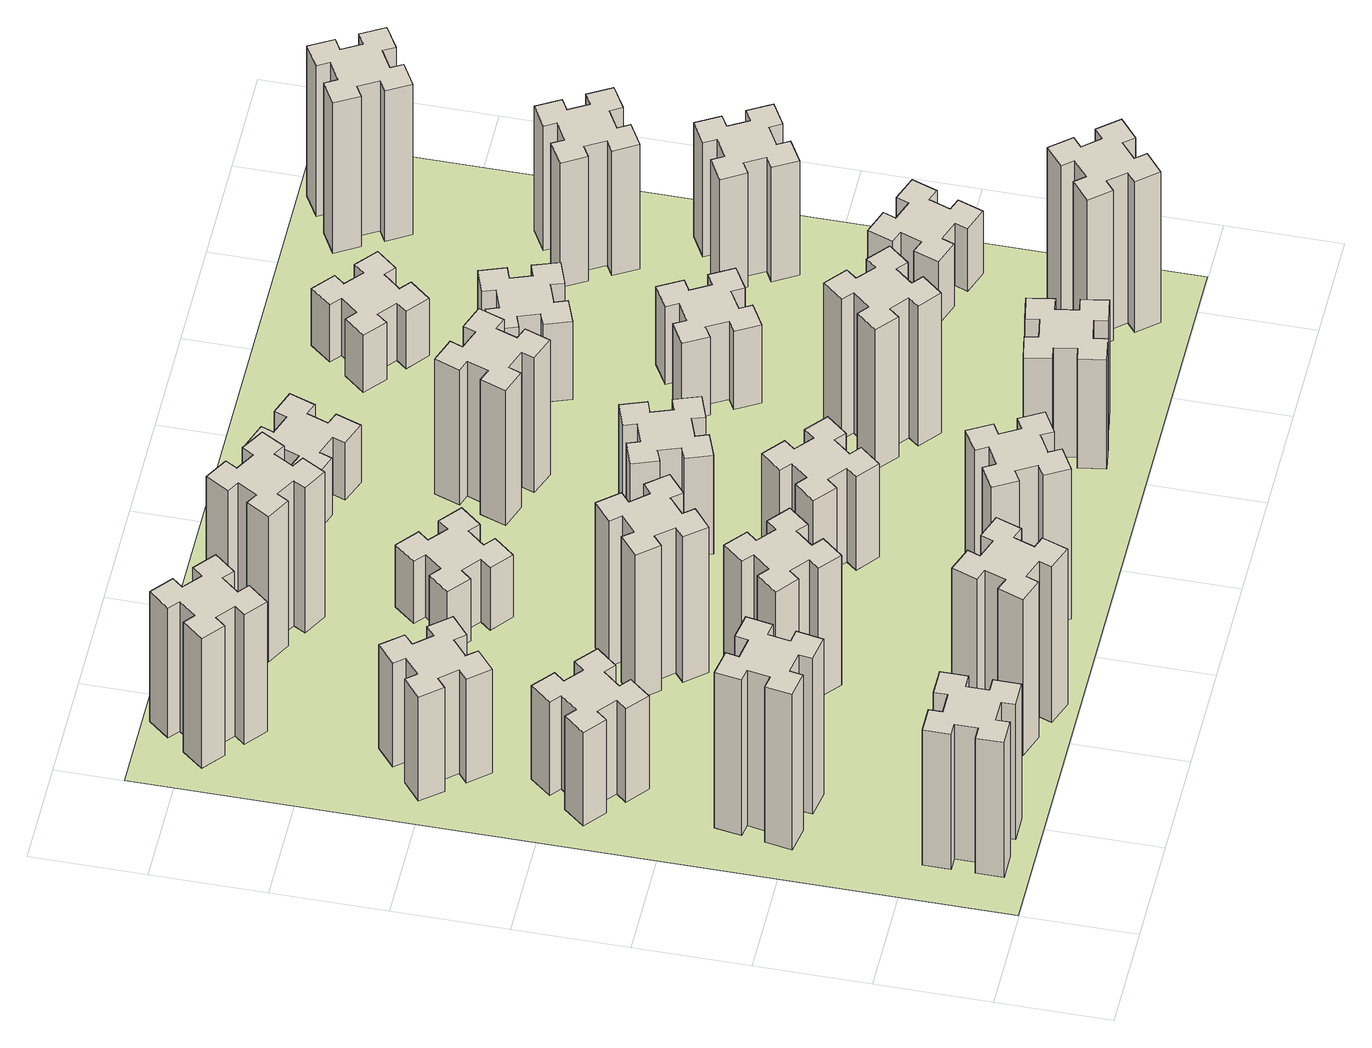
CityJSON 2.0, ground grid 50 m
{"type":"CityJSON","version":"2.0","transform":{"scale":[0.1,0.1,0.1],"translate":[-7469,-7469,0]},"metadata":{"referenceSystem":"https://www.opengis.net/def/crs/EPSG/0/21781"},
"CityObjects":{
"building1":{"type":"Building","attributes":{"class":"1000","function":"1000","usage":"1000","yearOfConstruction":2016,"roofType":"1000","measuredHeight":78,"storeysAboveGround":30,"storeysBelowGround":0},"geometry":[{"type":"Solid","lod":"1","boundaries":[[[[0,1,2,3,4,5,6,7,8,9,10,11,12,13,14,15,16,17,18,19]],[[17,16,20,21]],[[16,15,22,20]],[[15,14,23,22]],[[14,13,24,23]],[[13,12,25,24]],[[12,11,26,25]],[[11,10,27,26]],[[10,9,28,27]],[[9,8,29,28]],[[8,7,30,29]],[[7,6,31,30]],[[6,5,32,31]],[[5,4,33,32]],[[4,3,34,33]],[[3,2,35,34]],[[2,1,36,35]],[[1,0,37,36]],[[0,19,38,37]],[[19,18,39,38]],[[18,17,21,39]],[[24,25,26,27,28,29,30,31,32,33,34,35,36,37,38,39,21,20,22,23]]]]}]},
"building2":{"type":"Building","attributes":{"class":"1000","function":"1000","usage":"1000","yearOfConstruction":2016,"roofType":"1000","measuredHeight":90,"storeysAboveGround":30,"storeysBelowGround":0},"geometry":[{"type":"Solid","lod":"1","boundaries":[[[[40,41,42,43,44,45,46,47,48,49,50,51,52,53,54,55,56,57,58,59]],[[57,56,60,61]],[[56,55,62,60]],[[55,54,63,62]],[[54,53,64,63]],[[53,52,65,64]],[[52,51,66,65]],[[51,50,67,66]],[[50,49,68,67]],[[49,48,69,68]],[[48,47,70,69]],[[47,46,71,70]],[[46,45,72,71]],[[45,44,73,72]],[[44,43,74,73]],[[43,42,75,74]],[[42,41,76,75]],[[41,40,77,76]],[[40,59,78,77]],[[59,58,79,78]],[[58,57,61,79]],[[64,65,66,67,68,69,70,71,72,73,74,75,76,77,78,79,61,60,62,63]]]]}]},
"building3":{"type":"Building","attributes":{"class":"1000","function":"1000","usage":"1000","yearOfConstruction":2016,"roofType":"1000","measuredHeight":54,"storeysAboveGround":30,"storeysBelowGround":0},"geometry":[{"type":"Solid","lod":"1","boundaries":[[[[80,81,82,83,84,85,86,87,88,89,90,91,92,93,94,95,96,97,98,99]],[[97,96,100,101]],[[96,95,102,100]],[[95,94,103,102]],[[94,93,104,103]],[[93,92,105,104]],[[92,91,106,105]],[[91,90,107,106]],[[90,89,108,107]],[[89,88,109,108]],[[88,87,110,109]],[[87,86,111,110]],[[86,85,112,111]],[[85,84,113,112]],[[84,83,114,113]],[[83,82,115,114]],[[82,81,116,115]],[[81,80,117,116]],[[80,99,118,117]],[[99,98,119,118]],[[98,97,101,119]],[[104,105,106,107,108,109,110,111,112,113,114,115,116,117,118,119,101,100,102,103]]]]}]},
"building4":{"type":"Building","attributes":{"class":"1000","function":"1000","usage":"1000","yearOfConstruction":2016,"roofType":"1000","measuredHeight":60,"storeysAboveGround":30,"storeysBelowGround":0},"geometry":[{"type":"Solid","lod":"1","boundaries":[[[[120,121,122,123,124,125,126,127,128,129,130,131,132,133,134,135,136,137,138,139]],[[137,136,140,141]],[[136,135,142,140]],[[135,134,143,142]],[[134,133,144,143]],[[133,132,145,144]],[[132,131,146,145]],[[131,130,147,146]],[[130,129,148,147]],[[129,128,149,148]],[[128,127,150,149]],[[127,126,151,150]],[[126,125,152,151]],[[125,124,153,152]],[[124,123,154,153]],[[123,122,155,154]],[[122,121,156,155]],[[121,120,157,156]],[[120,139,158,157]],[[139,138,159,158]],[[138,137,141,159]],[[144,145,146,147,148,149,150,151,152,153,154,155,156,157,158,159,141,140,142,143]]]]}]},
"building5":{"type":"Building","attributes":{"class":"1000","function":"1000","usage":"1000","yearOfConstruction":2016,"roofType":"1000","measuredHeight":90,"storeysAboveGround":30,"storeysBelowGround":0},"geometry":[{"type":"Solid","lod":"1","boundaries":[[[[160,161,162,163,164,165,166,167,168,169,170,171,172,173,174,175,176,177,178,179]],[[177,176,180,181]],[[176,175,182,180]],[[175,174,183,182]],[[174,173,184,183]],[[173,172,185,184]],[[172,171,186,185]],[[171,170,187,186]],[[170,169,188,187]],[[169,168,189,188]],[[168,167,190,189]],[[167,166,191,190]],[[166,165,192,191]],[[165,164,193,192]],[[164,163,194,193]],[[163,162,195,194]],[[162,161,196,195]],[[161,160,197,196]],[[160,179,198,197]],[[179,178,199,198]],[[178,177,181,199]],[[184,185,186,187,188,189,190,191,192,193,194,195,196,197,198,199,181,180,182,183]]]]}]},
"building6":{"type":"Building","attributes":{"class":"1000","function":"1000","usage":"1000","yearOfConstruction":2016,"roofType":"1000","measuredHeight":75,"storeysAboveGround":30,"storeysBelowGround":0},"geometry":[{"type":"Solid","lod":"1","boundaries":[[[[200,201,202,203,204,205,206,207,208,209,210,211,212,213,214,215,216,217,218,219]],[[217,216,220,221]],[[216,215,222,220]],[[215,214,223,222]],[[214,213,224,223]],[[213,212,225,224]],[[212,211,226,225]],[[211,210,227,226]],[[210,209,228,227]],[[209,208,229,228]],[[208,207,230,229]],[[207,206,231,230]],[[206,205,232,231]],[[205,204,233,232]],[[204,203,234,233]],[[203,202,235,234]],[[202,201,236,235]],[[201,200,237,236]],[[200,219,238,237]],[[219,218,239,238]],[[218,217,221,239]],[[224,225,226,227,228,229,230,231,232,233,234,235,236,237,238,239,221,220,222,223]]]]}]},
"building7":{"type":"Building","attributes":{"class":"1000","function":"1000","usage":"1000","yearOfConstruction":2016,"roofType":"1000","measuredHeight":75,"storeysAboveGround":30,"storeysBelowGround":0},"geometry":[{"type":"Solid","lod":"1","boundaries":[[[[240,241,242,243,244,245,246,247,248,249,250,251,252,253,254,255,256,257,258,259]],[[257,256,260,261]],[[256,255,262,260]],[[255,254,263,262]],[[254,253,264,263]],[[253,252,265,264]],[[252,251,266,265]],[[251,250,267,266]],[[250,249,268,267]],[[249,248,269,268]],[[248,247,270,269]],[[247,246,271,270]],[[246,245,272,271]],[[245,244,273,272]],[[244,243,274,273]],[[243,242,275,274]],[[242,241,276,275]],[[241,240,277,276]],[[240,259,278,277]],[[259,258,279,278]],[[258,257,261,279]],[[264,265,266,267,268,269,270,271,272,273,274,275,276,277,278,279,261,260,262,263]]]]}]},
"building8":{"type":"Building","attributes":{"class":"1000","function":"1000","usage":"1000","yearOfConstruction":2016,"roofType":"1000","measuredHeight":84,"storeysAboveGround":30,"storeysBelowGround":0},"geometry":[{"type":"Solid","lod":"1","boundaries":[[[[280,281,282,283,284,285,286,287,288,289,290,291,292,293,294,295,296,297,298,299]],[[297,296,300,301]],[[296,295,302,300]],[[295,294,303,302]],[[294,293,304,303]],[[293,292,305,304]],[[292,291,306,305]],[[291,290,307,306]],[[290,289,308,307]],[[289,288,309,308]],[[288,287,310,309]],[[287,286,311,310]],[[286,285,312,311]],[[285,284,313,312]],[[284,283,314,313]],[[283,282,315,314]],[[282,281,316,315]],[[281,280,317,316]],[[280,299,318,317]],[[299,298,319,318]],[[298,297,301,319]],[[304,305,306,307,308,309,310,311,312,313,314,315,316,317,318,319,301,300,302,303]]]]}]},
"building9":{"type":"Building","attributes":{"class":"1000","function":"1000","usage":"1000","yearOfConstruction":2016,"roofType":"1000","measuredHeight":87,"storeysAboveGround":30,"storeysBelowGround":0},"geometry":[{"type":"Solid","lod":"1","boundaries":[[[[320,321,322,323,324,325,326,327,328,329,330,331,332,333,334,335,336,337,338,339]],[[337,336,340,341]],[[336,335,342,340]],[[335,334,343,342]],[[334,333,344,343]],[[333,332,345,344]],[[332,331,346,345]],[[331,330,347,346]],[[330,329,348,347]],[[329,328,349,348]],[[328,327,350,349]],[[327,326,351,350]],[[326,325,352,351]],[[325,324,353,352]],[[324,323,354,353]],[[323,322,355,354]],[[322,321,356,355]],[[321,320,357,356]],[[320,339,358,357]],[[339,338,359,358]],[[338,337,341,359]],[[344,345,346,347,348,349,350,351,352,353,354,355,356,357,358,359,341,340,342,343]]]]}]},
"building10":{"type":"Building","attributes":{"class":"1000","function":"1000","usage":"1000","yearOfConstruction":2016,"roofType":"1000","measuredHeight":36,"storeysAboveGround":30,"storeysBelowGround":0},"geometry":[{"type":"Solid","lod":"1","boundaries":[[[[360,361,362,363,364,365,366,367,368,369,370,371,372,373,374,375,376,377,378,379]],[[377,376,380,381]],[[376,375,382,380]],[[375,374,383,382]],[[374,373,384,383]],[[373,372,385,384]],[[372,371,386,385]],[[371,370,387,386]],[[370,369,388,387]],[[369,368,389,388]],[[368,367,390,389]],[[367,366,391,390]],[[366,365,392,391]],[[365,364,393,392]],[[364,363,394,393]],[[363,362,395,394]],[[362,361,396,395]],[[361,360,397,396]],[[360,379,398,397]],[[379,378,399,398]],[[378,377,381,399]],[[384,385,386,387,388,389,390,391,392,393,394,395,396,397,398,399,381,380,382,383]]]]}]},
"building11":{"type":"Building","attributes":{"class":"1000","function":"1000","usage":"1000","yearOfConstruction":2016,"roofType":"1000","measuredHeight":84,"storeysAboveGround":30,"storeysBelowGround":0},"geometry":[{"type":"Solid","lod":"1","boundaries":[[[[400,401,402,403,404,405,406,407,408,409,410,411,412,413,414,415,416,417,418,419]],[[417,416,420,421]],[[416,415,422,420]],[[415,414,423,422]],[[414,413,424,423]],[[413,412,425,424]],[[412,411,426,425]],[[411,410,427,426]],[[410,409,428,427]],[[409,408,429,428]],[[408,407,430,429]],[[407,406,431,430]],[[406,405,432,431]],[[405,404,433,432]],[[404,403,434,433]],[[403,402,435,434]],[[402,401,436,435]],[[401,400,437,436]],[[400,419,438,437]],[[419,418,439,438]],[[418,417,421,439]],[[424,425,426,427,428,429,430,431,432,433,434,435,436,437,438,439,421,420,422,423]]]]}]},
"building12":{"type":"Building","attributes":{"class":"1000","function":"1000","usage":"1000","yearOfConstruction":2016,"roofType":"1000","measuredHeight":54,"storeysAboveGround":30,"storeysBelowGround":0},"geometry":[{"type":"Solid","lod":"1","boundaries":[[[[440,441,442,443,444,445,446,447,448,449,450,451,452,453,454,455,456,457,458,459]],[[457,456,460,461]],[[456,455,462,460]],[[455,454,463,462]],[[454,453,464,463]],[[453,452,465,464]],[[452,451,466,465]],[[451,450,467,466]],[[450,449,468,467]],[[449,448,469,468]],[[448,447,470,469]],[[447,446,471,470]],[[446,445,472,471]],[[445,444,473,472]],[[444,443,474,473]],[[443,442,475,474]],[[442,441,476,475]],[[441,440,477,476]],[[440,459,478,477]],[[459,458,479,478]],[[458,457,461,479]],[[464,465,466,467,468,469,470,471,472,473,474,475,476,477,478,479,461,460,462,463]]]]}]},
"building13":{"type":"Building","attributes":{"class":"1000","function":"1000","usage":"1000","yearOfConstruction":2016,"roofType":"1000","measuredHeight":57,"storeysAboveGround":30,"storeysBelowGround":0},"geometry":[{"type":"Solid","lod":"1","boundaries":[[[[480,481,482,483,484,485,486,487,488,489,490,491,492,493,494,495,496,497,498,499]],[[497,496,500,501]],[[496,495,502,500]],[[495,494,503,502]],[[494,493,504,503]],[[493,492,505,504]],[[492,491,506,505]],[[491,490,507,506]],[[490,489,508,507]],[[489,488,509,508]],[[488,487,510,509]],[[487,486,511,510]],[[486,485,512,511]],[[485,484,513,512]],[[484,483,514,513]],[[483,482,515,514]],[[482,481,516,515]],[[481,480,517,516]],[[480,499,518,517]],[[499,498,519,518]],[[498,497,501,519]],[[504,505,506,507,508,509,510,511,512,513,514,515,516,517,518,519,501,500,502,503]]]]}]},
"building14":{"type":"Building","attributes":{"class":"1000","function":"1000","usage":"1000","yearOfConstruction":2016,"roofType":"1000","measuredHeight":78,"storeysAboveGround":30,"storeysBelowGround":0},"geometry":[{"type":"Solid","lod":"1","boundaries":[[[[520,521,522,523,524,525,526,527,528,529,530,531,532,533,534,535,536,537,538,539]],[[537,536,540,541]],[[536,535,542,540]],[[535,534,543,542]],[[534,533,544,543]],[[533,532,545,544]],[[532,531,546,545]],[[531,530,547,546]],[[530,529,548,547]],[[529,528,549,548]],[[528,527,550,549]],[[527,526,551,550]],[[526,525,552,551]],[[525,524,553,552]],[[524,523,554,553]],[[523,522,555,554]],[[522,521,556,555]],[[521,520,557,556]],[[520,539,558,557]],[[539,538,559,558]],[[538,537,541,559]],[[544,545,546,547,548,549,550,551,552,553,554,555,556,557,558,559,541,540,542,543]]]]}]},
"building15":{"type":"Building","attributes":{"class":"1000","function":"1000","usage":"1000","yearOfConstruction":2016,"roofType":"1000","measuredHeight":33,"storeysAboveGround":30,"storeysBelowGround":0},"geometry":[{"type":"Solid","lod":"1","boundaries":[[[[560,561,562,563,564,565,566,567,568,569,570,571,572,573,574,575,576,577,578,579]],[[577,576,580,581]],[[576,575,582,580]],[[575,574,583,582]],[[574,573,584,583]],[[573,572,585,584]],[[572,571,586,585]],[[571,570,587,586]],[[570,569,588,587]],[[569,568,589,588]],[[568,567,590,589]],[[567,566,591,590]],[[566,565,592,591]],[[565,564,593,592]],[[564,563,594,593]],[[563,562,595,594]],[[562,561,596,595]],[[561,560,597,596]],[[560,579,598,597]],[[579,578,599,598]],[[578,577,581,599]],[[584,585,586,587,588,589,590,591,592,593,594,595,596,597,598,599,581,580,582,583]]]]}]},
"building16":{"type":"Building","attributes":{"class":"1000","function":"1000","usage":"1000","yearOfConstruction":2016,"roofType":"1000","measuredHeight":63,"storeysAboveGround":30,"storeysBelowGround":0},"geometry":[{"type":"Solid","lod":"1","boundaries":[[[[600,601,602,603,604,605,606,607,608,609,610,611,612,613,614,615,616,617,618,619]],[[617,616,620,621]],[[616,615,622,620]],[[615,614,623,622]],[[614,613,624,623]],[[613,612,625,624]],[[612,611,626,625]],[[611,610,627,626]],[[610,609,628,627]],[[609,608,629,628]],[[608,607,630,629]],[[607,606,631,630]],[[606,605,632,631]],[[605,604,633,632]],[[604,603,634,633]],[[603,602,635,634]],[[602,601,636,635]],[[601,600,637,636]],[[600,619,638,637]],[[619,618,639,638]],[[618,617,621,639]],[[624,625,626,627,628,629,630,631,632,633,634,635,636,637,638,639,621,620,622,623]]]]}]},
"building17":{"type":"Building","attributes":{"class":"1000","function":"1000","usage":"1000","yearOfConstruction":2016,"roofType":"1000","measuredHeight":81,"storeysAboveGround":30,"storeysBelowGround":0},"geometry":[{"type":"Solid","lod":"1","boundaries":[[[[640,641,642,643,644,645,646,647,648,649,650,651,652,653,654,655,656,657,658,659]],[[657,656,660,661]],[[656,655,662,660]],[[655,654,663,662]],[[654,653,664,663]],[[653,652,665,664]],[[652,651,666,665]],[[651,650,667,666]],[[650,649,668,667]],[[649,648,669,668]],[[648,647,670,669]],[[647,646,671,670]],[[646,645,672,671]],[[645,644,673,672]],[[644,643,674,673]],[[643,642,675,674]],[[642,641,676,675]],[[641,640,677,676]],[[640,659,678,677]],[[659,658,679,678]],[[658,657,661,679]],[[664,665,666,667,668,669,670,671,672,673,674,675,676,677,678,679,661,660,662,663]]]]}]},
"building18":{"type":"Building","attributes":{"class":"1000","function":"1000","usage":"1000","yearOfConstruction":2016,"roofType":"1000","measuredHeight":45,"storeysAboveGround":30,"storeysBelowGround":0},"geometry":[{"type":"Solid","lod":"1","boundaries":[[[[680,681,682,683,684,685,686,687,688,689,690,691,692,693,694,695,696,697,698,699]],[[697,696,700,701]],[[696,695,702,700]],[[695,694,703,702]],[[694,693,704,703]],[[693,692,705,704]],[[692,691,706,705]],[[691,690,707,706]],[[690,689,708,707]],[[689,688,709,708]],[[688,687,710,709]],[[687,686,711,710]],[[686,685,712,711]],[[685,684,713,712]],[[684,683,714,713]],[[683,682,715,714]],[[682,681,716,715]],[[681,680,717,716]],[[680,699,718,717]],[[699,698,719,718]],[[698,697,701,719]],[[704,705,706,707,708,709,710,711,712,713,714,715,716,717,718,719,701,700,702,703]]]]}]},
"building19":{"type":"Building","attributes":{"class":"1000","function":"1000","usage":"1000","yearOfConstruction":2016,"roofType":"1000","measuredHeight":45,"storeysAboveGround":30,"storeysBelowGround":0},"geometry":[{"type":"Solid","lod":"1","boundaries":[[[[720,721,722,723,724,725,726,727,728,729,730,731,732,733,734,735,736,737,738,739]],[[737,736,740,741]],[[736,735,742,740]],[[735,734,743,742]],[[734,733,744,743]],[[733,732,745,744]],[[732,731,746,745]],[[731,730,747,746]],[[730,729,748,747]],[[729,728,749,748]],[[728,727,750,749]],[[727,726,751,750]],[[726,725,752,751]],[[725,724,753,752]],[[724,723,754,753]],[[723,722,755,754]],[[722,721,756,755]],[[721,720,757,756]],[[720,739,758,757]],[[739,738,759,758]],[[738,737,741,759]],[[744,745,746,747,748,749,750,751,752,753,754,755,756,757,758,759,741,740,742,743]]]]}]},
"building20":{"type":"Building","attributes":{"class":"1000","function":"1000","usage":"1000","yearOfConstruction":2016,"roofType":"1000","measuredHeight":87,"storeysAboveGround":30,"storeysBelowGround":0},"geometry":[{"type":"Solid","lod":"1","boundaries":[[[[760,761,762,763,764,765,766,767,768,769,770,771,772,773,774,775,776,777,778,779]],[[777,776,780,781]],[[776,775,782,780]],[[775,774,783,782]],[[774,773,784,783]],[[773,772,785,784]],[[772,771,786,785]],[[771,770,787,786]],[[770,769,788,787]],[[769,768,789,788]],[[768,767,790,789]],[[767,766,791,790]],[[766,765,792,791]],[[765,764,793,792]],[[764,763,794,793]],[[763,762,795,794]],[[762,761,796,795]],[[761,760,797,796]],[[760,779,798,797]],[[779,778,799,798]],[[778,777,781,799]],[[784,785,786,787,788,789,790,791,792,793,794,795,796,797,798,799,781,780,782,783]]]]}]},
"building21":{"type":"Building","attributes":{"class":"1000","function":"1000","usage":"1000","yearOfConstruction":2016,"roofType":"1000","measuredHeight":33,"storeysAboveGround":30,"storeysBelowGround":0},"geometry":[{"type":"Solid","lod":"1","boundaries":[[[[800,801,802,803,804,805,806,807,808,809,810,811,812,813,814,815,816,817,818,819]],[[817,816,820,821]],[[816,815,822,820]],[[815,814,823,822]],[[814,813,824,823]],[[813,812,825,824]],[[812,811,826,825]],[[811,810,827,826]],[[810,809,828,827]],[[809,808,829,828]],[[808,807,830,829]],[[807,806,831,830]],[[806,805,832,831]],[[805,804,833,832]],[[804,803,834,833]],[[803,802,835,834]],[[802,801,836,835]],[[801,800,837,836]],[[800,819,838,837]],[[819,818,839,838]],[[818,817,821,839]],[[824,825,826,827,828,829,830,831,832,833,834,835,836,837,838,839,821,820,822,823]]]]}]},
"building22":{"type":"Building","attributes":{"class":"1000","function":"1000","usage":"1000","yearOfConstruction":2016,"roofType":"1000","measuredHeight":36,"storeysAboveGround":30,"storeysBelowGround":0},"geometry":[{"type":"Solid","lod":"1","boundaries":[[[[840,841,842,843,844,845,846,847,848,849,850,851,852,853,854,855,856,857,858,859]],[[857,856,860,861]],[[856,855,862,860]],[[855,854,863,862]],[[854,853,864,863]],[[853,852,865,864]],[[852,851,866,865]],[[851,850,867,866]],[[850,849,868,867]],[[849,848,869,868]],[[848,847,870,869]],[[847,846,871,870]],[[846,845,872,871]],[[845,844,873,872]],[[844,843,874,873]],[[843,842,875,874]],[[842,841,876,875]],[[841,840,877,876]],[[840,859,878,877]],[[859,858,879,878]],[[858,857,861,879]],[[864,865,866,867,868,869,870,871,872,873,874,875,876,877,878,879,861,860,862,863]]]]}]},
"building23":{"type":"Building","attributes":{"class":"1000","function":"1000","usage":"1000","yearOfConstruction":2016,"roofType":"1000","measuredHeight":66,"storeysAboveGround":30,"storeysBelowGround":0},"geometry":[{"type":"Solid","lod":"1","boundaries":[[[[880,881,882,883,884,885,886,887,888,889,890,891,892,893,894,895,896,897,898,899]],[[897,896,900,901]],[[896,895,902,900]],[[895,894,903,902]],[[894,893,904,903]],[[893,892,905,904]],[[892,891,906,905]],[[891,890,907,906]],[[890,889,908,907]],[[889,888,909,908]],[[888,887,910,909]],[[887,886,911,910]],[[886,885,912,911]],[[885,884,913,912]],[[884,883,914,913]],[[883,882,915,914]],[[882,881,916,915]],[[881,880,917,916]],[[880,899,918,917]],[[899,898,919,918]],[[898,897,901,919]],[[904,905,906,907,908,909,910,911,912,913,914,915,916,917,918,919,901,900,902,903]]]]}]},
"building24":{"type":"Building","attributes":{"class":"1000","function":"1000","usage":"1000","yearOfConstruction":2016,"roofType":"1000","measuredHeight":72,"storeysAboveGround":30,"storeysBelowGround":0},"geometry":[{"type":"Solid","lod":"1","boundaries":[[[[920,921,922,923,924,925,926,927,928,929,930,931,932,933,934,935,936,937,938,939]],[[937,936,940,941]],[[936,935,942,940]],[[935,934,943,942]],[[934,933,944,943]],[[933,932,945,944]],[[932,931,946,945]],[[931,930,947,946]],[[930,929,948,947]],[[929,928,949,948]],[[928,927,950,949]],[[927,926,951,950]],[[926,925,952,951]],[[925,924,953,952]],[[924,923,954,953]],[[923,922,955,954]],[[922,921,956,955]],[[921,920,957,956]],[[920,939,958,957]],[[939,938,959,958]],[[938,937,941,959]],[[944,945,946,947,948,949,950,951,952,953,954,955,956,957,958,959,941,940,942,943]]]]}]},
"building25":{"type":"Building","attributes":{"class":"1000","function":"1000","usage":"1000","yearOfConstruction":2016,"roofType":"1000","measuredHeight":87,"storeysAboveGround":30,"storeysBelowGround":0},"geometry":[{"type":"Solid","lod":"1","boundaries":[[[[960,961,962,963,964,965,966,967,968,969,970,971,972,973,974,975,976,977,978,979]],[[977,976,980,981]],[[976,975,982,980]],[[975,974,983,982]],[[974,973,984,983]],[[973,972,985,984]],[[972,971,986,985]],[[971,970,987,986]],[[970,969,988,987]],[[969,968,989,988]],[[968,967,990,989]],[[967,966,991,990]],[[966,965,992,991]],[[965,964,993,992]],[[964,963,994,993]],[[963,962,995,994]],[[962,961,996,995]],[[961,960,997,996]],[[960,979,998,997]],[[979,978,999,998]],[[978,977,981,999]],[[984,985,986,987,988,989,990,991,992,993,994,995,996,997,998,999,981,980,982,983]]]]}]},
"landuse1":{"type":"LandUse","attributes":{"name":"plot1","function":"1010"},"geometry":[{"type":"MultiSurface","lod":"1","boundaries":[[[1000,1001,1002,1003]]]}]}
},
"vertices":[
[265,325,0],[265,225,0],[205,225,0],[205,105,0],[325,105,0],[325,165,0],[425,165,0],[425,105,0],[545,105,0],[545,225,0],[485,225,0],[485,325,0],[545,325,0],[545,445,0],[425,445,0],[425,385,0],[325,385,0],[325,445,0],[205,445,0],[205,325,0],[325,385,780],[325,445,780],[425,385,780],[425,445,780],[545,445,780],[545,325,780],[485,325,780],[485,225,780],[545,225,780],[545,105,780],[425,105,780],[425,165,780],[325,165,780],[325,105,780],[205,105,780],[205,225,780],[265,225,780],[265,325,780],[205,325,780],[205,445,780],
[307,1016,0],[405,998,0],[395,939,0],[513,918,0],[534,1037,0],[475,1047,0],[492,1145,0],[551,1135,0],[572,1253,0],[454,1274,0],[444,1215,0],[345,1232,0],[356,1291,0],[237,1312,0],[217,1194,0],[276,1184,0],[258,1085,0],[199,1096,0],[178,977,0],[297,957,0],[258,1085,900],[199,1096,900],[276,1184,900],[217,1194,900],[237,1312,900],[356,1291,900],[345,1232,900],[444,1215,900],[454,1274,900],[572,1253,900],[551,1135,900],[492,1145,900],[475,1047,900],[534,1037,900],[513,918,900],[395,939,900],[405,998,900],[307,1016,900],[297,957,900],[178,977,900],
[484,1907,0],[408,1972,0],[446,2018,0],[354,2095,0],[277,2003,0],[323,1964,0],[259,1888,0],[213,1926,0],[136,1834,0],[228,1757,0],[266,1803,0],[343,1739,0],[304,1693,0],[396,1616,0],[473,1708,0],[427,1746,0],[492,1823,0],[538,1784,0],[615,1876,0],[523,1953,0],[492,1823,540],[538,1784,540],[427,1746,540],[473,1708,540],[396,1616,540],[304,1693,540],[343,1739,540],[266,1803,540],[228,1757,540],[136,1834,540],[213,1926,540],[259,1888,540],[323,1964,540],[277,2003,540],[354,2095,540],[446,2018,540],[408,1972,540],[484,1907,540],[523,1953,540],[615,1876,540],
[492,2528,0],[427,2604,0],[473,2643,0],[396,2735,0],[304,2658,0],[343,2612,0],[266,2547,0],[228,2593,0],[136,2516,0],[213,2424,0],[259,2463,0],[323,2386,0],[277,2348,0],[354,2256,0],[446,2333,0],[408,2379,0],[484,2443,0],[523,2397,0],[615,2474,0],[538,2566,0],[484,2443,600],[523,2397,600],[408,2379,600],[446,2333,600],[354,2256,600],[277,2348,600],[323,2386,600],[259,2463,600],[213,2424,600],[136,2516,600],[228,2593,600],[266,2547,600],[343,2612,600],[304,2658,600],[396,2735,600],[473,2643,600],[427,2604,600],[492,2528,600],[538,2566,600],[615,2474,600],
[1029,360,0],[995,266,0],[939,287,0],[897,174,0],[1010,133,0],[1031,189,0],[1125,155,0],[1104,99,0],[1217,57,0],[1258,170,0],[1202,191,0],[1236,285,0],[1292,264,0],[1333,377,0],[1220,418,0],[1200,362,0],[1106,396,0],[1127,452,0],[1014,493,0],[973,380,0],[1106,396,900],[1127,452,900],[1200,362,900],[1220,418,900],[1333,377,900],[1292,264,900],[1236,285,900],[1202,191,900],[1258,170,900],[1217,57,900],[1104,99,900],[1125,155,900],[1031,189,900],[1010,133,900],[897,174,900],[939,287,900],[995,266,900],[1029,360,900],[973,380,900],[1014,493,900],
[484,3487,0],[408,3552,0],[446,3598,0],[354,3675,0],[277,3583,0],[323,3544,0],[259,3468,0],[213,3506,0],[136,3414,0],[228,3337,0],[266,3383,0],[343,3319,0],[304,3273,0],[396,3196,0],[473,3288,0],[427,3326,0],[492,3403,0],[538,3364,0],[615,3456,0],[523,3533,0],[492,3403,750],[538,3364,750],[427,3326,750],[473,3288,750],[396,3196,750],[304,3273,750],[343,3319,750],[266,3383,750],[228,3337,750],[136,3414,750],[213,3506,750],[259,3468,750],[323,3544,750],[277,3583,750],[354,3675,750],[446,3598,750],[408,3552,750],[484,3487,750],[523,3533,750],[615,3456,750],
[1224,1267,0],[1148,1332,0],[1186,1378,0],[1094,1455,0],[1017,1363,0],[1063,1324,0],[999,1248,0],[953,1286,0],[876,1194,0],[968,1117,0],[1006,1163,0],[1083,1099,0],[1044,1053,0],[1136,976,0],[1213,1068,0],[1167,1106,0],[1232,1183,0],[1278,1144,0],[1355,1236,0],[1263,1313,0],[1232,1183,750],[1278,1144,750],[1167,1106,750],[1213,1068,750],[1136,976,750],[1044,1053,750],[1083,1099,750],[1006,1163,750],[968,1117,750],[876,1194,750],[953,1286,750],[999,1248,750],[1063,1324,750],[1017,1363,750],[1094,1455,750],[1186,1378,750],[1148,1332,750],[1224,1267,750],[1263,1313,750],[1355,1236,750],
[1148,1639,0],[1224,1703,0],[1263,1657,0],[1355,1734,0],[1278,1826,0],[1232,1788,0],[1167,1864,0],[1213,1903,0],[1136,1995,0],[1044,1918,0],[1083,1872,0],[1006,1807,0],[968,1853,0],[876,1776,0],[953,1684,0],[999,1723,0],[1063,1646,0],[1017,1608,0],[1094,1516,0],[1186,1593,0],[1063,1646,840],[1017,1608,840],[999,1723,840],[953,1684,840],[876,1776,840],[968,1853,840],[1006,1807,840],[1083,1872,840],[1044,1918,840],[1136,1995,840],[1213,1903,840],[1167,1864,840],[1232,1788,840],[1278,1826,840],[1355,1734,840],[1263,1657,840],[1224,1703,840],[1148,1639,840],[1186,1593,840],[1094,1516,840],
[1744,496,0],[1657,446,0],[1627,498,0],[1523,438,0],[1583,334,0],[1635,364,0],[1685,277,0],[1633,247,0],[1693,143,0],[1797,203,0],[1767,255,0],[1854,305,0],[1884,253,0],[1988,313,0],[1928,417,0],[1876,387,0],[1826,474,0],[1878,504,0],[1818,608,0],[1714,548,0],[1826,474,870],[1878,504,870],[1876,387,870],[1928,417,870],[1988,313,870],[1884,253,870],[1854,305,870],[1767,255,870],[1797,203,870],[1693,143,870],[1633,247,870],[1685,277,870],[1635,364,870],[1583,334,870],[1523,438,870],[1627,498,870],[1657,446,870],[1744,496,870],[1714,548,870],[1818,608,870],
[1267,2486,0],[1332,2563,0],[1378,2524,0],[1455,2616,0],[1363,2693,0],[1324,2647,0],[1248,2712,0],[1286,2758,0],[1194,2835,0],[1117,2743,0],[1163,2704,0],[1099,2628,0],[1053,2666,0],[976,2574,0],[1068,2497,0],[1106,2543,0],[1183,2479,0],[1144,2433,0],[1236,2356,0],[1313,2448,0],[1183,2479,360],[1144,2433,360],[1106,2543,360],[1068,2497,360],[976,2574,360],[1053,2666,360],[1099,2628,360],[1163,2704,360],[1117,2743,360],[1194,2835,360],[1286,2758,360],[1248,2712,360],[1324,2647,360],[1363,2693,360],[1455,2616,360],[1378,2524,360],[1332,2563,360],[1267,2486,360],[1313,2448,360],[1236,2356,360],
[917,3265,0],[1004,3215,0],[974,3163,0],[1078,3103,0],[1138,3207,0],[1086,3237,0],[1136,3324,0],[1188,3294,0],[1248,3398,0],[1144,3458,0],[1114,3406,0],[1027,3456,0],[1057,3508,0],[953,3568,0],[893,3464,0],[945,3434,0],[895,3347,0],[843,3377,0],[783,3273,0],[887,3213,0],[895,3347,840],[843,3377,840],[945,3434,840],[893,3464,840],[953,3568,840],[1057,3508,840],[1027,3456,840],[1114,3406,840],[1144,3458,840],[1248,3398,840],[1188,3294,840],[1136,3324,840],[1086,3237,840],[1138,3207,840],[1078,3103,840],[974,3163,840],[1004,3215,840],[917,3265,840],[887,3213,840],[783,3273,840],
[1746,1163,0],[1823,1099,0],[1784,1053,0],[1876,976,0],[1953,1068,0],[1907,1106,0],[1972,1183,0],[2018,1144,0],[2095,1236,0],[2003,1313,0],[1964,1267,0],[1888,1332,0],[1926,1378,0],[1834,1455,0],[1757,1363,0],[1803,1324,0],[1739,1248,0],[1693,1286,0],[1616,1194,0],[1708,1117,0],[1739,1248,540],[1693,1286,540],[1803,1324,540],[1757,1363,540],[1834,1455,540],[1926,1378,540],[1888,1332,540],[1964,1267,540],[2003,1313,540],[2095,1236,540],[2018,1144,540],[1972,1183,540],[1907,1106,540],[1953,1068,540],[1876,976,540],[1784,1053,540],[1823,1099,540],[1746,1163,540],[1708,1117,540],[1616,1194,540],
[1846,1735,0],[1940,1769,0],[1960,1713,0],[2073,1754,0],[2032,1867,0],[1976,1846,0],[1942,1940,0],[1998,1960,0],[1957,2073,0],[1844,2032,0],[1865,1976,0],[1771,1942,0],[1750,1998,0],[1637,1957,0],[1679,1844,0],[1735,1865,0],[1769,1771,0],[1713,1750,0],[1754,1637,0],[1867,1679,0],[1769,1771,570],[1713,1750,570],[1735,1865,570],[1679,1844,570],[1637,1957,570],[1750,1998,570],[1771,1942,570],[1865,1976,570],[1844,2032,570],[1957,2073,570],[1998,1960,570],[1942,1940,570],[1976,1846,570],[2032,1867,570],[2073,1754,570],[1960,1713,570],[1940,1769,570],[1846,1735,570],[1867,1679,570],[1754,1637,570],
[2040,2682,0],[1946,2716,0],[1967,2772,0],[1854,2813,0],[1813,2700,0],[1869,2680,0],[1835,2586,0],[1779,2607,0],[1737,2494,0],[1850,2453,0],[1871,2509,0],[1965,2475,0],[1944,2419,0],[2057,2377,0],[2098,2490,0],[2042,2511,0],[2076,2605,0],[2132,2584,0],[2173,2697,0],[2060,2738,0],[2076,2605,780],[2132,2584,780],[2042,2511,780],[2098,2490,780],[2057,2377,780],[1944,2419,780],[1965,2475,780],[1871,2509,780],[1850,2453,780],[1737,2494,780],[1779,2607,780],[1835,2586,780],[1869,2680,780],[1813,2700,780],[1854,2813,780],[1967,2772,780],[1946,2716,780],[2040,2682,780],[2060,2738,780],[2173,2697,780],
[1671,3249,0],[1765,3215,0],[1744,3159,0],[1857,3117,0],[1898,3230,0],[1842,3251,0],[1876,3345,0],[1932,3324,0],[1973,3437,0],[1860,3478,0],[1840,3422,0],[1746,3456,0],[1767,3512,0],[1654,3553,0],[1613,3440,0],[1669,3420,0],[1635,3326,0],[1579,3347,0],[1537,3234,0],[1650,3193,0],[1635,3326,330],[1579,3347,330],[1669,3420,330],[1613,3440,330],[1654,3553,330],[1767,3512,330],[1746,3456,330],[1840,3422,330],[1860,3478,330],[1973,3437,330],[1932,3324,330],[1876,3345,330],[1842,3251,330],[1898,3230,330],[1857,3117,330],[1744,3159,330],[1765,3215,330],[1671,3249,330],[1650,3193,330],[1537,3234,330],
[2665,258,0],[2764,276,0],[2774,217,0],[2892,237,0],[2871,356,0],[2812,345,0],[2795,444,0],[2854,454,0],[2833,572,0],[2715,551,0],[2725,492,0],[2627,475,0],[2617,534,0],[2498,513,0],[2519,395,0],[2578,405,0],[2596,307,0],[2537,297,0],[2557,178,0],[2676,199,0],[2596,307,630],[2537,297,630],[2578,405,630],[2519,395,630],[2498,513,630],[2617,534,630],[2627,475,630],[2725,492,630],[2715,551,630],[2833,572,630],[2854,454,630],[2795,444,630],[2812,345,630],[2871,356,630],[2892,237,630],[2774,217,630],[2764,276,630],[2665,258,630],[2676,199,630],[2557,178,630],
[2647,1006,0],[2712,1083,0],[2758,1044,0],[2835,1136,0],[2743,1213,0],[2704,1167,0],[2628,1232,0],[2666,1278,0],[2574,1355,0],[2497,1263,0],[2543,1224,0],[2479,1148,0],[2433,1186,0],[2356,1094,0],[2448,1017,0],[2486,1063,0],[2563,999,0],[2524,953,0],[2616,876,0],[2693,968,0],[2563,999,810],[2524,953,810],[2486,1063,810],[2448,1017,810],[2356,1094,810],[2433,1186,810],[2479,1148,810],[2543,1224,810],[2497,1263,810],[2574,1355,810],[2666,1278,810],[2628,1232,810],[2704,1167,810],[2743,1213,810],[2835,1136,810],[2758,1044,810],[2712,1083,810],[2647,1006,810],[2693,968,810],[2616,876,810],
[2575,1844,0],[2625,1757,0],[2573,1727,0],[2633,1623,0],[2737,1683,0],[2707,1735,0],[2794,1785,0],[2824,1733,0],[2928,1793,0],[2868,1897,0],[2816,1867,0],[2766,1954,0],[2818,1984,0],[2758,2088,0],[2654,2028,0],[2684,1976,0],[2597,1926,0],[2567,1978,0],[2463,1918,0],[2523,1814,0],[2597,1926,450],[2567,1978,450],[2684,1976,450],[2654,2028,450],[2758,2088,450],[2818,1984,450],[2766,1954,450],[2816,1867,450],[2868,1897,450],[2928,1793,450],[2824,1733,450],[2794,1785,450],[2707,1735,450],[2737,1683,450],[2633,1623,450],[2573,1727,450],[2625,1757,450],[2575,1844,450],[2523,1814,450],[2463,1918,450],
[2586,2475,0],[2680,2509,0],[2700,2453,0],[2813,2494,0],[2772,2607,0],[2716,2586,0],[2682,2680,0],[2738,2700,0],[2697,2813,0],[2584,2772,0],[2605,2716,0],[2511,2682,0],[2490,2738,0],[2377,2697,0],[2419,2584,0],[2475,2605,0],[2509,2511,0],[2453,2490,0],[2494,2377,0],[2607,2419,0],[2509,2511,450],[2453,2490,450],[2475,2605,450],[2419,2584,450],[2377,2697,450],[2490,2738,450],[2511,2682,450],[2605,2716,450],[2584,2772,450],[2697,2813,450],[2738,2700,450],[2682,2680,450],[2716,2586,450],[2772,2607,450],[2813,2494,450],[2700,2453,450],[2680,2509,450],[2586,2475,450],[2607,2419,450],[2494,2377,450],
[3468,259,0],[3544,323,0],[3583,277,0],[3675,354,0],[3598,446,0],[3552,408,0],[3487,484,0],[3533,523,0],[3456,615,0],[3364,538,0],[3403,492,0],[3326,427,0],[3288,473,0],[3196,396,0],[3273,304,0],[3319,343,0],[3383,266,0],[3337,228,0],[3414,136,0],[3506,213,0],[3383,266,870],[3337,228,870],[3319,343,870],[3273,304,870],[3196,396,870],[3288,473,870],[3326,427,870],[3403,492,870],[3364,538,870],[3456,615,870],[3533,523,870],[3487,484,870],[3552,408,870],[3598,446,870],[3675,354,870],[3583,277,870],[3544,323,870],[3468,259,870],[3506,213,870],[3414,136,870],
[2543,3344,0],[2479,3268,0],[2433,3306,0],[2356,3214,0],[2448,3137,0],[2486,3183,0],[2563,3119,0],[2524,3073,0],[2616,2996,0],[2693,3088,0],[2647,3126,0],[2712,3203,0],[2758,3164,0],[2835,3256,0],[2743,3333,0],[2704,3287,0],[2628,3352,0],[2666,3398,0],[2574,3475,0],[2497,3383,0],[2628,3352,330],[2666,3398,330],[2704,3287,330],[2743,3333,330],[2835,3256,330],[2758,3164,330],[2712,3203,330],[2647,3126,330],[2693,3088,330],[2616,2996,330],[2524,3073,330],[2563,3119,330],[2486,3183,330],[2448,3137,330],[2356,3214,330],[2433,3306,330],[2479,3268,330],[2543,3344,330],[2497,3383,330],[2574,3475,330],
[3351,1029,0],[3445,995,0],[3424,939,0],[3537,897,0],[3578,1010,0],[3522,1031,0],[3556,1125,0],[3612,1104,0],[3653,1217,0],[3540,1258,0],[3520,1202,0],[3426,1236,0],[3447,1292,0],[3334,1333,0],[3293,1220,0],[3349,1200,0],[3315,1106,0],[3259,1127,0],[3217,1014,0],[3330,973,0],[3315,1106,360],[3259,1127,360],[3349,1200,360],[3293,1220,360],[3334,1333,360],[3447,1292,360],[3426,1236,360],[3520,1202,360],[3540,1258,360],[3653,1217,360],[3612,1104,360],[3556,1125,360],[3522,1031,360],[3578,1010,360],[3537,897,360],[3424,939,360],[3445,995,360],[3351,1029,360],[3330,973,360],[3217,1014,360],
[3556,1867,0],[3506,1954,0],[3558,1984,0],[3498,2088,0],[3394,2028,0],[3424,1976,0],[3337,1926,0],[3307,1978,0],[3203,1918,0],[3263,1814,0],[3315,1844,0],[3365,1757,0],[3313,1727,0],[3373,1623,0],[3477,1683,0],[3447,1735,0],[3534,1785,0],[3564,1733,0],[3668,1793,0],[3608,1897,0],[3534,1785,660],[3564,1733,660],[3447,1735,660],[3477,1683,660],[3373,1623,660],[3313,1727,660],[3365,1757,660],[3315,1844,660],[3263,1814,660],[3203,1918,660],[3307,1978,660],[3337,1926,660],[3424,1976,660],[3394,2028,660],[3498,2088,660],[3558,1984,660],[3506,1954,660],[3556,1867,660],[3608,1897,660],[3668,1793,660],
[3456,2507,0],[3406,2594,0],[3458,2624,0],[3398,2728,0],[3294,2668,0],[3324,2616,0],[3237,2566,0],[3207,2618,0],[3103,2558,0],[3163,2454,0],[3215,2484,0],[3265,2397,0],[3213,2367,0],[3273,2263,0],[3377,2323,0],[3347,2375,0],[3434,2425,0],[3464,2373,0],[3568,2433,0],[3508,2537,0],[3434,2425,720],[3464,2373,720],[3347,2375,720],[3377,2323,720],[3273,2263,720],[3213,2367,720],[3265,2397,720],[3215,2484,720],[3163,2454,720],[3103,2558,720],[3207,2618,720],[3237,2566,720],[3324,2616,720],[3294,2668,720],[3398,2728,720],[3458,2624,720],[3406,2594,720],[3456,2507,720],[3508,2537,720],[3568,2433,720],
[3456,3447,0],[3406,3534,0],[3458,3564,0],[3398,3668,0],[3294,3608,0],[3324,3556,0],[3237,3506,0],[3207,3558,0],[3103,3498,0],[3163,3394,0],[3215,3424,0],[3265,3337,0],[3213,3307,0],[3273,3203,0],[3377,3263,0],[3347,3315,0],[3434,3365,0],[3464,3313,0],[3568,3373,0],[3508,3477,0],[3434,3365,870],[3464,3313,870],[3347,3315,870],[3377,3263,870],[3273,3203,870],[3213,3307,870],[3265,3337,870],[3215,3424,870],[3163,3394,870],[3103,3498,870],[3207,3558,870],[3237,3506,870],[3324,3556,870],[3294,3608,870],[3398,3668,870],[3458,3564,870],[3406,3534,870],[3456,3447,870],[3508,3477,870],[3568,3373,870],
[5,3705,0],[3705,3705,0],[3705,5,0],[5,5,0]
]}
